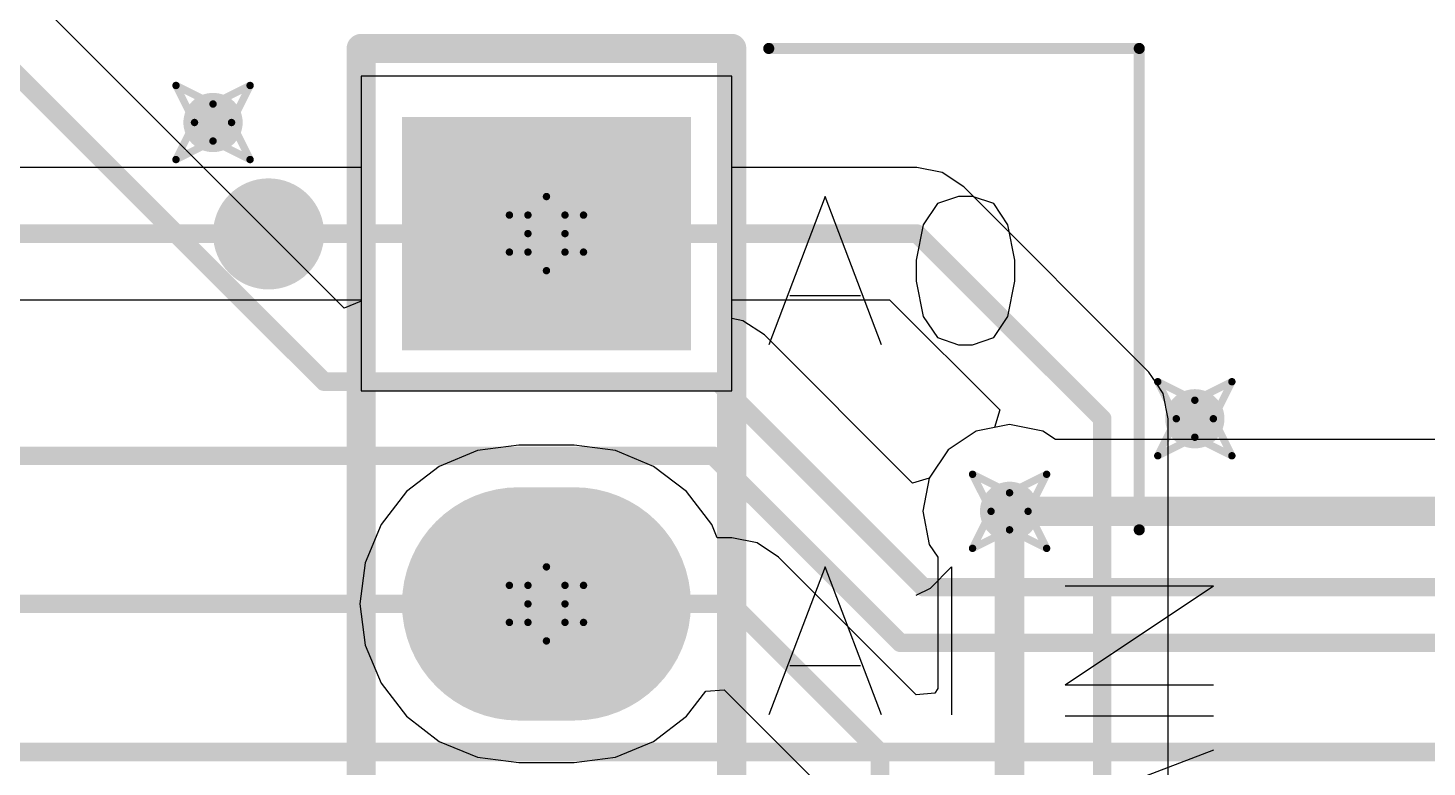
# Model space of a CAD drawing. Header units: millimetres. Extents: x 2.26 to 6.57, y 1.2 to 4.64.
# Drawn here: x 2.7683 to 3.1459, y 1.7591 to 1.9587 of the extents above; entities that cross this region are included whole.
import ezdxf

# ---------------------------------------------------------------- set-up
doc = ezdxf.new("R2010")
doc.units = ezdxf.units.MM
doc.header["$MEASUREMENT"] = 0
for name, color, linetype in [('BottomLayer', 5, 'Continuous'), ('BottomSolder', 6, 'Continuous'), ('DrillDrawing', 1, 'Continuous'), ('MultiLayer', 9, 'Continuous'), ('PadHoleLayer', 156, 'Continuous'), ('TopLayer', 1, 'Continuous'), ('TopOverlay', 2, 'Continuous'), ('TopSolder', 216, 'Continuous'), ('ViaHoleLayer', 16, 'Continuous')]:
    doc.layers.add(name, color=color, linetype=linetype)

# ---------------------------------------------------------------- blocks, each defined once
blk = doc.blocks.new('1_6P_FEMALE_59')
at = {"layer": 'BottomLayer', "const_width": 0.055}
blk.add_lwpolyline([(0.1, 0.0075), (0.1, -0.0075)], dxfattribs=at)
at = {"layer": 'BottomLayer', "const_width": 0.0275}
for points in [[(0.08625, 0.0075, 1), (0.11375, 0.0075, 1)], [(0.08625, -0.0075, 1), (0.11375, -0.0075, 1)]]:
    blk.add_lwpolyline(points, format="xyb", close=True, dxfattribs=at)
at = {"layer": 'BottomLayer'}
blk.add_solid([(-0.0275, -0.035), (0.0275, -0.035), (-0.0275, 0.035), (0.0275, 0.035)], dxfattribs=at)
at = {"layer": 'BottomSolder', "const_width": 0.063}
blk.add_lwpolyline([(0.1, 0.0075), (0.1, -0.0075)], dxfattribs=at)
at = {"layer": 'BottomSolder', "const_width": 0.0315}
for points in [[(0.08425, 0.0075, 1), (0.11575, 0.0075, 1)], [(0.08425, -0.0075, 1), (0.11575, -0.0075, 1)]]:
    blk.add_lwpolyline(points, format="xyb", close=True, dxfattribs=at)
at = {"layer": 'BottomSolder'}
blk.add_solid([(-0.0315, -0.039), (0.0315, -0.039), (-0.0315, 0.039), (0.0315, 0.039)], dxfattribs=at)
at = {"layer": 'MultiLayer', "const_width": 0.055}
blk.add_lwpolyline([(0.1, 0.0075), (0.1, -0.0075)], dxfattribs=at)
at = {"layer": 'MultiLayer', "const_width": 0.0275}
for points in [[(0.08625, 0.0075, 1), (0.11375, 0.0075, 1)], [(0.08625, -0.0075, 1), (0.11375, -0.0075, 1)]]:
    blk.add_lwpolyline(points, format="xyb", close=True, dxfattribs=at)
at = {"layer": 'MultiLayer'}
blk.add_solid([(-0.0275, -0.035), (0.0275, -0.035), (-0.0275, 0.035), (0.0275, 0.035)], dxfattribs=at)
at = {"layer": 'PadHoleLayer', "const_width": 0.02}
for points in [[(-0.01, 0, 1), (0.01, 0, 1)], [(0.09, 0, 1), (0.11, 0, 1)]]:
    blk.add_lwpolyline(points, format="xyb", close=True, dxfattribs=at)
at = {"layer": 'TopLayer', "const_width": 0.055}
blk.add_lwpolyline([(0.1, 0.0075), (0.1, -0.0075)], dxfattribs=at)
at = {"layer": 'TopLayer', "const_width": 0.0275}
for points in [[(0.08625, 0.0075, 1), (0.11375, 0.0075, 1)], [(0.08625, -0.0075, 1), (0.11375, -0.0075, 1)]]:
    blk.add_lwpolyline(points, format="xyb", close=True, dxfattribs=at)
at = {"layer": 'TopLayer'}
blk.add_solid([(-0.0275, -0.035), (0.0275, -0.035), (-0.0275, 0.035), (0.0275, 0.035)], dxfattribs=at)
at = {"layer": 'TopOverlay', "const_width": 0.00787}
for points in [[(0.55, 0.05), (-0.05, 0.05)], [(-0.05, -0.05), (-0.05, 0.05)], [(0.55, -0.05), (-0.05, -0.05)]]:
    blk.add_lwpolyline(points, dxfattribs=at)
at = {"layer": 'TopOverlay'}
for points, const_width in [([(-0.05197, 0.05, 1), (-0.04803, 0.05, 1)], 0.00394), ([(-0.05197, 0.05, 1), (-0.04803, 0.05, 1)], 0.00394), ([(-0.05197, -0.05, 1), (-0.04803, -0.05, 1)], 0.00394), ([(-0.05197, -0.05, 1), (-0.04803, -0.05, 1)], 0.00394), ([(0.00758, -0.075, 1), (-0.00742, -0.075, 1)], 0.015), ([(-0.01117, -0.075, 1), (-0.00367, -0.075, 1)], 0.0075), ([(0.00383, -0.075, 1), (0.01133, -0.075, 1)], 0.0075)]:
    blk.add_lwpolyline(points, format="xyb", close=True, dxfattribs=dict(at, const_width=const_width))
at = {"layer": 'TopSolder', "const_width": 0.063}
blk.add_lwpolyline([(0.1, 0.0075), (0.1, -0.0075)], dxfattribs=at)
at = {"layer": 'TopSolder', "const_width": 0.0315}
for points in [[(0.08425, 0.0075, 1), (0.11575, 0.0075, 1)], [(0.08425, -0.0075, 1), (0.11575, -0.0075, 1)]]:
    blk.add_lwpolyline(points, format="xyb", close=True, dxfattribs=at)
at = {"layer": 'TopSolder'}
blk.add_solid([(-0.0315, -0.039), (0.0315, -0.039), (-0.0315, 0.039), (0.0315, 0.039)], dxfattribs=at)

msp = doc.modelspace()

# ---------------------------------------------------------------- linework, layer by layer
at = {"layer": 'BottomLayer'}
for p, q in [((2.85365, 1.883), (2.77338, 1.96327)), ((2.95827, 1.94565), (2.85827, 1.94565)), ((2.85827, 1.94565), (2.85827, 1.88492)), ((2.95827, 1.88024), (2.95827, 1.94565)), ((2.85827, 1.88492), (2.85365, 1.883)), ((2.96131, 1.87963), (2.95827, 1.88024)), ((2.9671, 1.87577), (2.96131, 1.87963)), ((3.0071, 1.83576), (2.9671, 1.87577)), ((3.03327, 1.8516), (3.02429, 1.84982)), ((3.04224, 1.84982), (3.03327, 1.8516)), ((3.02429, 1.84982), (3.01669, 1.84473)), ((3.04567, 1.84752), (3.04224, 1.84982)), ((3.22524, 1.84752), (3.04567, 1.84752)), ((3.01669, 1.84473), (3.0116, 1.83712)), ((3.0116, 1.83712), (3.0071, 1.83576))]:
    msp.add_line(p, q, dxfattribs=at)
for points, const_width in [([(2.76077, 1.95065), (2.84827, 1.86315)], 0.005), ([(2.84827, 1.86315), (2.95448, 1.86315)], 0.005), ([(2.95448, 1.86315), (3.00998, 1.80765)], 0.005), ([(2.62827, 1.84315), (2.95327, 1.84315)], 0.005), ([(2.95327, 1.84315), (3.00377, 1.79265)], 0.005), ([(3.03327, 1.82815), (3.23327, 1.82815)], 0.008), ([(3.00998, 1.80765), (3.25277, 1.80765)], 0.005), ([(2.70827, 1.80315), (2.90827, 1.80315)], 0.005), ([(3.00377, 1.79265), (3.27277, 1.79265)], 0.005), ([(2.61827, 1.76315), (3.29327, 1.76315)], 0.005)]:
    msp.add_lwpolyline(points, dxfattribs=dict(at, const_width=const_width))
for points, const_width in [([(2.81427, 1.93315, 1), (2.82227, 1.93315, 1)], 0.008), ([(2.84702, 1.86315, 1), (2.84952, 1.86315, 1)], 0.0025), ([(2.84702, 1.86315, 1), (2.84952, 1.86315, 1)], 0.0025), ([(2.95323, 1.86315, 1), (2.95573, 1.86315, 1)], 0.0025), ([(2.95323, 1.86315, 1), (2.95573, 1.86315, 1)], 0.0025), ([(3.07927, 1.85315, 1), (3.08727, 1.85315, 1)], 0.008), ([(2.95202, 1.84315, 1), (2.95452, 1.84315, 1)], 0.0025), ([(2.95202, 1.84315, 1), (2.95452, 1.84315, 1)], 0.0025), ([(3.02927, 1.82815, 1), (3.03727, 1.82815, 1)], 0.008), ([(3.03127, 1.82815, 1), (3.03527, 1.82815, 1)], 0.004), ([(3.00873, 1.80765, 1), (3.01123, 1.80765, 1)], 0.0025), ([(3.00873, 1.80765, 1), (3.01123, 1.80765, 1)], 0.0025), ([(2.90702, 1.80315, 1), (2.90952, 1.80315, 1)], 0.0025), ([(3.00252, 1.79265, 1), (3.00502, 1.79265, 1)], 0.0025), ([(3.00252, 1.79265, 1), (3.00502, 1.79265, 1)], 0.0025)]:
    msp.add_lwpolyline(points, format="xyb", close=True, dxfattribs=dict(at, const_width=const_width))
at = {"layer": 'DrillDrawing', "const_width": 0.002}
for points in [[(2.80827, 1.94315), (2.81827, 1.93815)], [(2.80827, 1.94315), (2.81327, 1.93315)], [(2.81827, 1.93815), (2.82827, 1.94315)], [(2.82327, 1.93315), (2.82827, 1.94315)], [(2.80827, 1.92315), (2.81327, 1.93315)], [(2.82327, 1.93315), (2.82827, 1.92315)], [(2.80827, 1.92315), (2.81827, 1.92815)], [(2.81827, 1.92815), (2.82827, 1.92315)], [(2.90327, 1.90815), (2.90827, 1.91315)], [(2.90827, 1.91315), (2.91327, 1.90815)], [(2.89827, 1.90815), (2.90327, 1.90315)], [(2.89827, 1.90815), (2.90327, 1.90815)], [(2.91327, 1.90815), (2.91827, 1.90815)], [(2.91327, 1.90315), (2.91827, 1.90815)], [(2.89827, 1.89815), (2.90327, 1.90315)], [(2.91327, 1.90315), (2.91827, 1.89815)], [(2.89827, 1.89815), (2.90327, 1.89815)], [(2.90327, 1.89815), (2.90827, 1.89315)], [(2.90827, 1.89315), (2.91327, 1.89815)], [(2.91327, 1.89815), (2.91827, 1.89815)], [(3.07327, 1.86315), (3.08327, 1.85815)], [(3.07327, 1.86315), (3.07827, 1.85315)], [(3.08327, 1.85815), (3.09327, 1.86315)], [(3.08827, 1.85315), (3.09327, 1.86315)], [(3.07327, 1.84315), (3.07827, 1.85315)], [(3.08827, 1.85315), (3.09327, 1.84315)], [(3.07327, 1.84315), (3.08327, 1.84815)], [(3.08327, 1.84815), (3.09327, 1.84315)], [(3.02327, 1.83815), (3.03327, 1.83315)], [(3.02327, 1.83815), (3.02827, 1.82815)], [(3.03327, 1.83315), (3.04327, 1.83815)], [(3.03827, 1.82815), (3.04327, 1.83815)], [(3.02327, 1.81815), (3.02827, 1.82815)], [(3.03827, 1.82815), (3.04327, 1.81815)], [(3.02327, 1.81815), (3.03327, 1.82315)], [(3.03327, 1.82315), (3.04327, 1.81815)], [(2.90327, 1.80815), (2.90827, 1.81315)], [(2.90827, 1.81315), (2.91327, 1.80815)], [(2.89827, 1.80815), (2.90327, 1.80315)], [(2.89827, 1.80815), (2.90327, 1.80815)], [(2.91327, 1.80815), (2.91827, 1.80815)], [(2.91327, 1.80315), (2.91827, 1.80815)], [(2.89827, 1.79815), (2.90327, 1.80315)], [(2.91327, 1.80315), (2.91827, 1.79815)], [(2.89827, 1.79815), (2.90327, 1.79815)], [(2.90327, 1.79815), (2.90827, 1.79315)], [(2.90827, 1.79315), (2.91327, 1.79815)], [(2.91327, 1.79815), (2.91827, 1.79815)]]:
    msp.add_lwpolyline(points, dxfattribs=at)
at = {"layer": 'DrillDrawing', "const_width": 0.001}
for points in [[(2.80777, 1.94315, 1), (2.80877, 1.94315, 1)], [(2.80777, 1.94315, 1), (2.80877, 1.94315, 1)], [(2.82777, 1.94315, 1), (2.82877, 1.94315, 1)], [(2.82777, 1.94315, 1), (2.82877, 1.94315, 1)], [(2.81777, 1.93815, 1), (2.81877, 1.93815, 1)], [(2.81777, 1.93815, 1), (2.81877, 1.93815, 1)], [(2.81277, 1.93315, 1), (2.81377, 1.93315, 1)], [(2.81277, 1.93315, 1), (2.81377, 1.93315, 1)], [(2.82277, 1.93315, 1), (2.82377, 1.93315, 1)], [(2.82277, 1.93315, 1), (2.82377, 1.93315, 1)], [(2.81777, 1.92815, 1), (2.81877, 1.92815, 1)], [(2.81777, 1.92815, 1), (2.81877, 1.92815, 1)], [(2.80777, 1.92315, 1), (2.80877, 1.92315, 1)], [(2.80777, 1.92315, 1), (2.80877, 1.92315, 1)], [(2.82777, 1.92315, 1), (2.82877, 1.92315, 1)], [(2.82777, 1.92315, 1), (2.82877, 1.92315, 1)], [(2.90777, 1.91315, 1), (2.90877, 1.91315, 1)], [(2.90777, 1.91315, 1), (2.90877, 1.91315, 1)], [(2.89777, 1.90815, 1), (2.89877, 1.90815, 1)], [(2.89777, 1.90815, 1), (2.89877, 1.90815, 1)], [(2.90277, 1.90815, 1), (2.90377, 1.90815, 1)], [(2.90277, 1.90815, 1), (2.90377, 1.90815, 1)], [(2.91277, 1.90815, 1), (2.91377, 1.90815, 1)], [(2.91277, 1.90815, 1), (2.91377, 1.90815, 1)], [(2.91777, 1.90815, 1), (2.91877, 1.90815, 1)], [(2.91777, 1.90815, 1), (2.91877, 1.90815, 1)], [(2.90277, 1.90315, 1), (2.90377, 1.90315, 1)], [(2.90277, 1.90315, 1), (2.90377, 1.90315, 1)], [(2.91277, 1.90315, 1), (2.91377, 1.90315, 1)], [(2.91277, 1.90315, 1), (2.91377, 1.90315, 1)], [(2.89777, 1.89815, 1), (2.89877, 1.89815, 1)], [(2.89777, 1.89815, 1), (2.89877, 1.89815, 1)], [(2.90277, 1.89815, 1), (2.90377, 1.89815, 1)], [(2.90277, 1.89815, 1), (2.90377, 1.89815, 1)], [(2.91277, 1.89815, 1), (2.91377, 1.89815, 1)], [(2.91277, 1.89815, 1), (2.91377, 1.89815, 1)], [(2.91777, 1.89815, 1), (2.91877, 1.89815, 1)], [(2.91777, 1.89815, 1), (2.91877, 1.89815, 1)], [(2.90777, 1.89315, 1), (2.90877, 1.89315, 1)], [(2.90777, 1.89315, 1), (2.90877, 1.89315, 1)], [(3.07277, 1.86315, 1), (3.07377, 1.86315, 1)], [(3.07277, 1.86315, 1), (3.07377, 1.86315, 1)], [(3.09277, 1.86315, 1), (3.09377, 1.86315, 1)], [(3.09277, 1.86315, 1), (3.09377, 1.86315, 1)], [(3.08277, 1.85815, 1), (3.08377, 1.85815, 1)], [(3.08277, 1.85815, 1), (3.08377, 1.85815, 1)], [(3.07777, 1.85315, 1), (3.07877, 1.85315, 1)], [(3.07777, 1.85315, 1), (3.07877, 1.85315, 1)], [(3.08777, 1.85315, 1), (3.08877, 1.85315, 1)], [(3.08777, 1.85315, 1), (3.08877, 1.85315, 1)], [(3.08277, 1.84815, 1), (3.08377, 1.84815, 1)], [(3.08277, 1.84815, 1), (3.08377, 1.84815, 1)], [(3.07277, 1.84315, 1), (3.07377, 1.84315, 1)], [(3.07277, 1.84315, 1), (3.07377, 1.84315, 1)], [(3.09277, 1.84315, 1), (3.09377, 1.84315, 1)], [(3.09277, 1.84315, 1), (3.09377, 1.84315, 1)], [(3.02277, 1.83815, 1), (3.02377, 1.83815, 1)], [(3.02277, 1.83815, 1), (3.02377, 1.83815, 1)], [(3.04277, 1.83815, 1), (3.04377, 1.83815, 1)], [(3.04277, 1.83815, 1), (3.04377, 1.83815, 1)], [(3.03277, 1.83315, 1), (3.03377, 1.83315, 1)], [(3.03277, 1.83315, 1), (3.03377, 1.83315, 1)], [(3.02777, 1.82815, 1), (3.02877, 1.82815, 1)], [(3.02777, 1.82815, 1), (3.02877, 1.82815, 1)], [(3.03777, 1.82815, 1), (3.03877, 1.82815, 1)], [(3.03777, 1.82815, 1), (3.03877, 1.82815, 1)], [(3.03277, 1.82315, 1), (3.03377, 1.82315, 1)], [(3.03277, 1.82315, 1), (3.03377, 1.82315, 1)], [(3.02277, 1.81815, 1), (3.02377, 1.81815, 1)], [(3.02277, 1.81815, 1), (3.02377, 1.81815, 1)], [(3.04277, 1.81815, 1), (3.04377, 1.81815, 1)], [(3.04277, 1.81815, 1), (3.04377, 1.81815, 1)], [(2.90777, 1.81315, 1), (2.90877, 1.81315, 1)], [(2.90777, 1.81315, 1), (2.90877, 1.81315, 1)], [(2.89777, 1.80815, 1), (2.89877, 1.80815, 1)], [(2.89777, 1.80815, 1), (2.89877, 1.80815, 1)], [(2.90277, 1.80815, 1), (2.90377, 1.80815, 1)], [(2.90277, 1.80815, 1), (2.90377, 1.80815, 1)], [(2.91277, 1.80815, 1), (2.91377, 1.80815, 1)], [(2.91277, 1.80815, 1), (2.91377, 1.80815, 1)], [(2.91777, 1.80815, 1), (2.91877, 1.80815, 1)], [(2.91777, 1.80815, 1), (2.91877, 1.80815, 1)], [(2.90277, 1.80315, 1), (2.90377, 1.80315, 1)], [(2.90277, 1.80315, 1), (2.90377, 1.80315, 1)], [(2.91277, 1.80315, 1), (2.91377, 1.80315, 1)], [(2.91277, 1.80315, 1), (2.91377, 1.80315, 1)], [(2.89777, 1.79815, 1), (2.89877, 1.79815, 1)], [(2.89777, 1.79815, 1), (2.89877, 1.79815, 1)], [(2.90277, 1.79815, 1), (2.90377, 1.79815, 1)], [(2.90277, 1.79815, 1), (2.90377, 1.79815, 1)], [(2.91277, 1.79815, 1), (2.91377, 1.79815, 1)], [(2.91277, 1.79815, 1), (2.91377, 1.79815, 1)], [(2.91777, 1.79815, 1), (2.91877, 1.79815, 1)], [(2.91777, 1.79815, 1), (2.91877, 1.79815, 1)], [(2.90777, 1.79315, 1), (2.90877, 1.79315, 1)], [(2.90777, 1.79315, 1), (2.90877, 1.79315, 1)]]:
    msp.add_lwpolyline(points, format="xyb", close=True, dxfattribs=at)
at = {"layer": 'MultiLayer', "const_width": 0.008}
for points in [[(2.81427, 1.93315, 1), (2.82227, 1.93315, 1)], [(3.07927, 1.85315, 1), (3.08727, 1.85315, 1)], [(3.02927, 1.82815, 1), (3.03727, 1.82815, 1)]]:
    msp.add_lwpolyline(points, format="xyb", close=True, dxfattribs=at)
at = {"layer": 'TopLayer'}
for p, q in [((2.95827, 1.94565), (2.85827, 1.94565)), ((2.85827, 1.94565), (2.85827, 1.92099)), ((2.95827, 1.92099), (2.95827, 1.94565)), ((2.85827, 1.92099), (2.75438, 1.92099)), ((3.00827, 1.92099), (2.95827, 1.92099)), ((3.0151, 1.91963), (3.00827, 1.92099)), ((3.02088, 1.91577), (3.0151, 1.91963)), ((3.07088, 1.86577), (3.02088, 1.91577)), ((2.75438, 1.88531), (2.85827, 1.88531)), ((2.85827, 1.88531), (2.85827, 1.86065)), ((2.95827, 1.86065), (2.95827, 1.88531)), ((2.95827, 1.88531), (3.00088, 1.88531)), ((3.00088, 1.88531), (3.03062, 1.85557)), ((3.07282, 1.86287), (3.07088, 1.86577)), ((3.07088, 1.86577), (3.07088, 1.86577)), ((3.07475, 1.85998), (3.07282, 1.86287)), ((2.85827, 1.86065), (2.95827, 1.86065)), ((3.07611, 1.85315), (3.07475, 1.85998)), ((3.03062, 1.85557), (3.02916, 1.85078)), ((3.02916, 1.85078), (3.02429, 1.84982)), ((3.07611, 1.49054), (3.07611, 1.85315)), ((3.07611, 1.85315), (3.07611, 1.85315)), ((3.02429, 1.84982), (3.01669, 1.84473)), ((2.88967, 1.84456), (2.87933, 1.84027)), ((2.90077, 1.84602), (2.88967, 1.84456)), ((2.91577, 1.84602), (2.90077, 1.84602)), ((2.92686, 1.84456), (2.91577, 1.84602)), ((2.9372, 1.84027), (2.92686, 1.84456)), ((3.01669, 1.84473), (3.0116, 1.83712)), ((2.87933, 1.84027), (2.87046, 1.83346)), ((2.94608, 1.83346), (2.9372, 1.84027)), ((3.0116, 1.83712), (3.00982, 1.82815)), ((2.87046, 1.83346), (2.86364, 1.82458)), ((2.95289, 1.82458), (2.94608, 1.83346)), ((3.00982, 1.82815), (3.0116, 1.81918)), ((2.86364, 1.82458), (2.85936, 1.81424)), ((2.95438, 1.82099), (2.95289, 1.82458)), ((2.95827, 1.82099), (2.95438, 1.82099)), ((2.9651, 1.81963), (2.95827, 1.82099)), ((2.97088, 1.81577), (2.9651, 1.81963)), ((3.0116, 1.81918), (3.0139, 1.81574)), ((2.85936, 1.81424), (2.8579, 1.80315)), ((3.0081, 1.77856), (2.97088, 1.81577)), ((3.0139, 1.81574), (3.0139, 1.78028)), ((2.8579, 1.80315), (2.85936, 1.79205)), ((2.85936, 1.79205), (2.86364, 1.78172)), ((2.86364, 1.78172), (2.87046, 1.77284)), ((2.94608, 1.77284), (2.95127, 1.7796)), ((2.95127, 1.7796), (2.95626, 1.77993)), ((2.95626, 1.77993), (2.98042, 1.75576)), ((3.01307, 1.77905), (3.0081, 1.77856)), ((3.0139, 1.78028), (3.01307, 1.77905)), ((2.87046, 1.77284), (2.87933, 1.76603)), ((2.9372, 1.76603), (2.94608, 1.77284)), ((2.87933, 1.76603), (2.88967, 1.76174)), ((2.92686, 1.76174), (2.9372, 1.76603)), ((2.88967, 1.76174), (2.90077, 1.76028)), ((2.90077, 1.76028), (2.91577, 1.76028)), ((2.91577, 1.76028), (2.92686, 1.76174))]:
    msp.add_line(p, q, dxfattribs=at)
for points, const_width in [([(2.81427, 1.93315, 1), (2.82227, 1.93315, 1)], 0.008), ([(2.90702, 1.90315, 1), (2.90952, 1.90315, 1)], 0.0025), ([(2.90702, 1.90315, 1), (2.90952, 1.90315, 1)], 0.0025), ([(3.00702, 1.90315, 1), (3.00952, 1.90315, 1)], 0.0025), ([(3.00702, 1.90315, 1), (3.00952, 1.90315, 1)], 0.0025), ([(3.07927, 1.85315, 1), (3.08727, 1.85315, 1)], 0.008), ([(3.05702, 1.85315, 1), (3.05952, 1.85315, 1)], 0.0025), ([(3.05702, 1.85315, 1), (3.05952, 1.85315, 1)], 0.0025), ([(3.02927, 1.82815, 1), (3.03727, 1.82815, 1)], 0.008), ([(3.03127, 1.82815, 1), (3.03527, 1.82815, 1)], 0.004), ([(2.90702, 1.80315, 1), (2.90952, 1.80315, 1)], 0.0025), ([(2.95702, 1.80315, 1), (2.95952, 1.80315, 1)], 0.0025), ([(2.95702, 1.80315, 1), (2.95952, 1.80315, 1)], 0.0025), ([(2.99702, 1.76315, 1), (2.99952, 1.76315, 1)], 0.0025), ([(2.99702, 1.76315, 1), (2.99952, 1.76315, 1)], 0.0025)]:
    msp.add_lwpolyline(points, format="xyb", close=True, dxfattribs=dict(at, const_width=const_width))
for points, const_width in [([(2.70827, 1.90315), (2.90827, 1.90315)], 0.005), ([(2.90827, 1.90315), (3.00827, 1.90315)], 0.005), ([(3.00827, 1.90315), (3.05827, 1.85315)], 0.005), ([(3.05827, 1.48315), (3.05827, 1.85315)], 0.005), ([(3.03327, 1.65315), (3.03327, 1.82815)], 0.008), ([(2.90827, 1.80315), (2.95827, 1.80315)], 0.005), ([(2.95827, 1.80315), (2.99827, 1.76315)], 0.005), ([(2.99827, 1.65815), (2.99827, 1.76315)], 0.005)]:
    msp.add_lwpolyline(points, dxfattribs=dict(at, const_width=const_width))
at = {"layer": 'TopOverlay'}
for p, q in [((2.9835, 1.91314), (2.96827, 1.87315)), ((2.99874, 1.87315), (2.9835, 1.91314)), ((3.01378, 1.91124), (3.00997, 1.90552)), ((3.01949, 1.91314), (3.01378, 1.91124)), ((3.0233, 1.91314), (3.01949, 1.91314)), ((3.02902, 1.91124), (3.0233, 1.91314)), ((3.03283, 1.90552), (3.02902, 1.91124)), ((3.00997, 1.90552), (3.00807, 1.896)), ((3.03473, 1.896), (3.03283, 1.90552)), ((3.00807, 1.896), (3.00807, 1.89029)), ((3.03473, 1.89029), (3.03473, 1.896)), ((3.00807, 1.89029), (3.00997, 1.88077)), ((3.03283, 1.88077), (3.03473, 1.89029)), ((2.97398, 1.88648), (2.99302, 1.88648)), ((3.00997, 1.88077), (3.01378, 1.87505)), ((3.02902, 1.87505), (3.03283, 1.88077)), ((3.01378, 1.87505), (3.01949, 1.87315)), ((3.01949, 1.87315), (3.0233, 1.87315)), ((3.0233, 1.87315), (3.02902, 1.87505)), ((2.9835, 1.81314), (2.96827, 1.77315)), ((2.99874, 1.77315), (2.9835, 1.81314)), ((3.01188, 1.80743), (3.01759, 1.81314)), ((3.01759, 1.81314), (3.01759, 1.77315)), ((3.00807, 1.80552), (3.01188, 1.80743)), ((3.04828, 1.78133), (3.08827, 1.80799)), ((3.04828, 1.80799), (3.08827, 1.80799)), ((2.97398, 1.78648), (2.99302, 1.78648)), ((3.04828, 1.78133), (3.08827, 1.78133)), ((3.04828, 1.77295), (3.08827, 1.77295)), ((3.08827, 1.76362), (3.04828, 1.74838))]:
    msp.add_line(p, q, dxfattribs=at)
at = {"layer": 'TopOverlay', "const_width": 0.003}
for points in [[(2.96827, 1.95315), (3.06827, 1.95315)], [(3.06827, 1.82315), (3.06827, 1.95315)]]:
    msp.add_lwpolyline(points, dxfattribs=at)
at = {"layer": 'TopOverlay', "const_width": 0.0015}
for points in [[(2.96752, 1.95315, 1), (2.96902, 1.95315, 1)], [(3.06752, 1.95315, 1), (3.06902, 1.95315, 1)], [(3.06752, 1.95315, 1), (3.06902, 1.95315, 1)], [(3.06752, 1.82315, 1), (3.06902, 1.82315, 1)]]:
    msp.add_lwpolyline(points, format="xyb", close=True, dxfattribs=at)
at = {"layer": 'ViaHoleLayer', "const_width": 0.004}
for points in [[(2.81627, 1.93315, 1), (2.82027, 1.93315, 1)], [(3.08127, 1.85315, 1), (3.08527, 1.85315, 1)], [(3.03127, 1.82815, 1), (3.03527, 1.82815, 1)]]:
    msp.add_lwpolyline(points, format="xyb", close=True, dxfattribs=at)

# ---------------------------------------------------------------- block references
at = {"rotation": 270}
msp.add_blockref('1_6P_FEMALE_59', (2.90827, 1.90315), dxfattribs=at)

doc.saveas('drawing.dxf')
